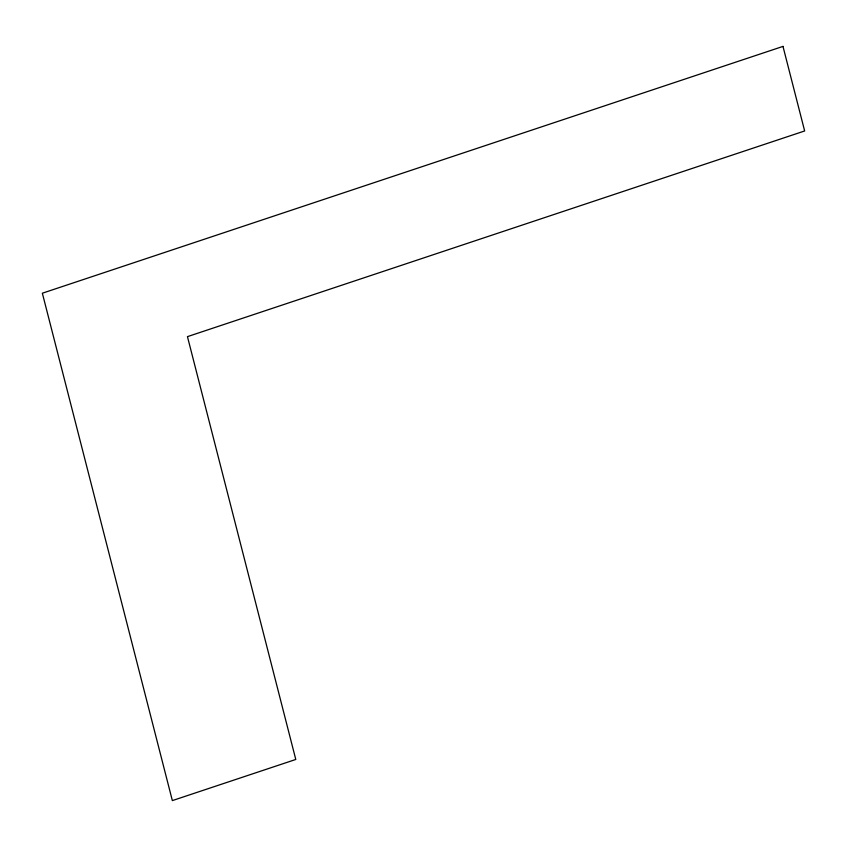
<?xml version="1.0" encoding="UTF-8"?>
<svg xmlns="http://www.w3.org/2000/svg" width="847" height="847" viewBox="0 0 847 847"><rect width="100%" height="100%" fill="white"/><g stroke="black" fill="none" stroke-linecap="round" stroke-linejoin="round"><path stroke-width="1.27" d="M782.988 46.405L42.35 293.21L172.354 800.595L295.783 759.463L187.452 336.64L804.65 130.967L782.988 46.405"/></g></svg>
